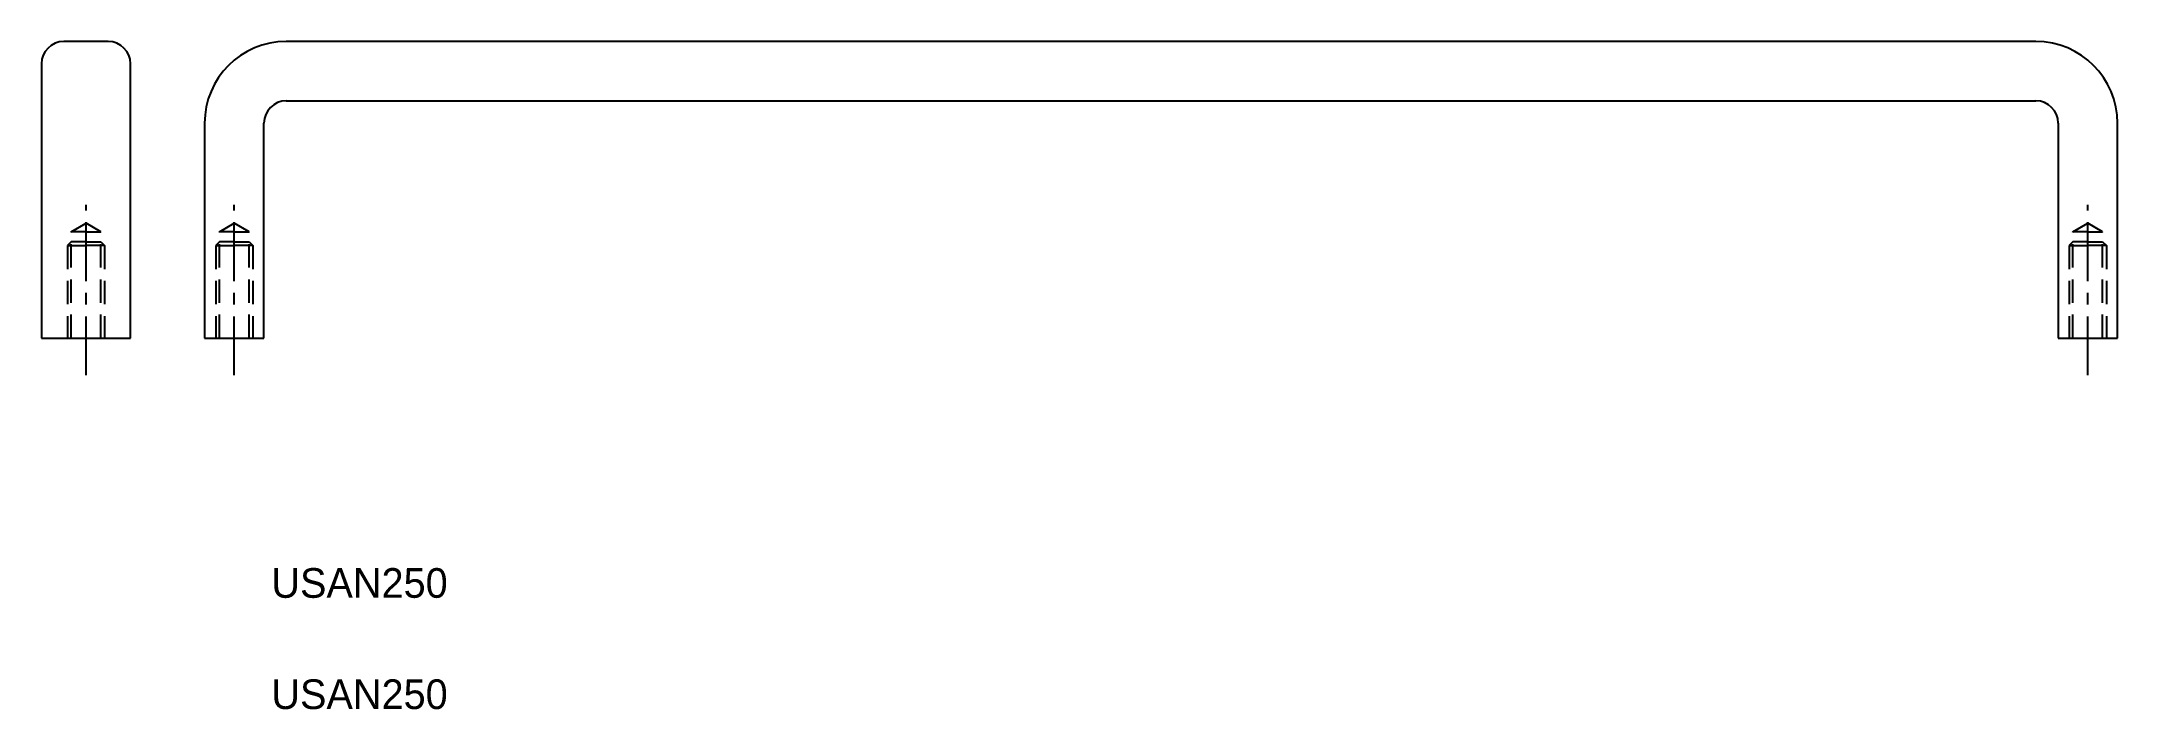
# Model space of a CAD drawing. Extents: x -21 to 259, y 10 to 100.
import ezdxf

# ---------------------------------------------------------------- set-up
doc = ezdxf.new("R2010")
doc.units = 0
doc.header["$LTSCALE"] = 0.25
doc.linetypes.add('CENTER', pattern=[50.8, 31.75, -6.35, 6.35, -6.35])
doc.linetypes.add('DASHED', pattern=[19.05, 12.7, -6.35])
doc.layers.get('0').update_dxf_attribs({"linetype": 'CONTINUOUS'})
doc.layers.add('CENTER', color=1, linetype='CENTER')

msp = doc.modelspace()

# ---------------------------------------------------------------- linework, layer by layer
at = {"color": 7, "linetype": 'CONTINUOUS'}
for p, q in [((-12, 100), (-18, 100)), ((248, 100), (12, 100)), ((-21, 97), (-21, 60)), ((-9, 60), (-9, 97)), ((12, 92), (248, 92)), ((1, 89), (1, 60)), ((9, 60), (9, 89)), ((251, 89), (251, 60)), ((259, 60), (259, 89)), ((-21, 60), (-9, 60)), ((1, 60), (9, 60)), ((251, 60), (259, 60))]:
    msp.add_line(p, q, dxfattribs=at)
at = {"color": 3, "linetype": 'DASHED'}
for p, q in [((-17, 73.004667), (-17.5, 72.504667)), ((-17, 74.354667), (-15, 75.509333)), ((-17, 60), (-17, 74.354667)), ((-15, 74.354667), (-17, 74.354667)), ((-15, 73.004667), (-17, 73.004667)), ((-13, 74.354667), (-15, 75.509333)), ((-15, 74.354667), (-13, 74.354667)), ((-15, 73.004667), (-13, 73.004667)), ((-13, 60), (-13, 74.354667)), ((-13, 73.004667), (-12.5, 72.504667)), ((3, 73.004667), (2.5, 72.504667)), ((3, 74.354667), (5, 75.509333)), ((3, 60), (3, 74.354667)), ((5, 74.354667), (3, 74.354667)), ((5, 73.004667), (3, 73.004667)), ((7, 74.354667), (5, 75.509333)), ((5, 74.354667), (7, 74.354667)), ((5, 73.004667), (7, 73.004667)), ((7, 60), (7, 74.354667)), ((7, 73.004667), (7.5, 72.504667)), ((253, 73.004667), (252.5, 72.504667)), ((253, 74.354667), (255, 75.509333)), ((253, 60), (253, 74.354667)), ((255, 74.354667), (253, 74.354667)), ((255, 73.004667), (253, 73.004667)), ((257, 74.354667), (255, 75.509333)), ((255, 74.354667), (257, 74.354667)), ((255, 73.004667), (257, 73.004667)), ((257, 60), (257, 74.354667)), ((257, 73.004667), (257.5, 72.504667)), ((-17.5, 72.504667), (-17.5, 60)), ((-17.5, 72.504667), (-15, 72.504667)), ((-12.5, 72.504667), (-15, 72.504667)), ((-12.5, 72.504667), (-12.5, 60)), ((2.5, 72.504667), (2.5, 60)), ((2.5, 72.504667), (5, 72.504667)), ((7.5, 72.504667), (5, 72.504667)), ((7.5, 72.504667), (7.5, 60)), ((252.5, 72.504667), (252.5, 60)), ((252.5, 72.504667), (255, 72.504667)), ((257.5, 72.504667), (255, 72.504667)), ((257.5, 72.504667), (257.5, 60))]:
    msp.add_line(p, q, dxfattribs=at)
at = {"color": 7, "linetype": 'CONTINUOUS'}
for centre, radius, start, end in [((-18, 97), 3, 90, 180), ((-12, 97), 3, 0, 90), ((12, 89), 11, 90, 180), ((248, 89), 11, 0, 90), ((12, 89), 3, 90, 180), ((248, 89), 3, 0, 90)]:
    msp.add_arc(centre, radius, start, end, dxfattribs=at)
at = {"layer": 'CENTER', "color": 1, "linetype": 'CENTER'}
for p, q in [((-15, 55), (-15, 78.004667)), ((5, 55), (5, 78.004667)), ((255, 55), (255, 78.004667))]:
    msp.add_line(p, q, dxfattribs=at)

# ---------------------------------------------------------------- texts
at = {"color": 7, "linetype": 'CONTINUOUS'}
for p in [(10, 25), (10, 10)]:
    msp.add_text('USAN250', height=4, dxfattribs=at).set_placement(p)

doc.saveas('drawing.dxf')
